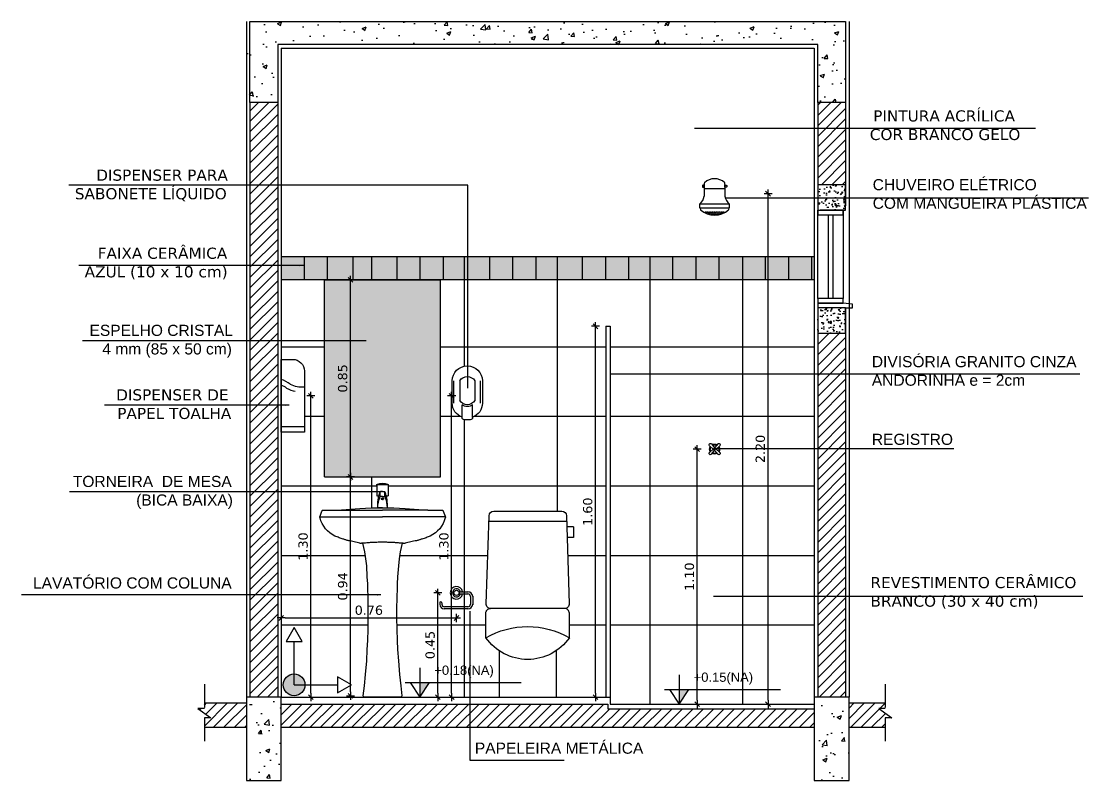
# Model space of a CAD drawing. Extents: x -36 to 357, y 137 to 237.
# Drawn here: x 47.63 to 52.235, y 200.4 to 203.675 of the extents above; entities that cross this region are included whole.
import ezdxf

# ---------------------------------------------------------------- set-up
doc = ezdxf.new("R2010")
doc.units = 0
doc.header["$LTSCALE"] = 0.01
doc.linetypes.add('CONTINU', pattern=[0])
doc.linetypes.add('TRACEJADO_P', pattern=[0.1875, 0.125, -0.0625])
doc.layers.get('0').update_dxf_attribs({"linetype": 'CONTINUOUS'})
doc.layers.get('DEFPOINTS').update_dxf_attribs({"linetype": 'CONTINUOUS'})
for name, color, linetype in [('01', 1, 'CONTINUOUS'), ('0_HATCH', 1, 'CONTINUOUS'), ('252', 252, 'CONTINUOUS'), ('A-SIMBO', 2, 'CONTINUOUS'), ('A-WC', 1, 'CONTINUOUS'), ('ALV-V', 2, 'CONTINUOUS'), ('AR-ESQ', 2, 'CONTINUOUS'), ('AR-ID-PIS', 1, 'CONTINUOUS'), ('ARQ-ALV-CORTE', 3, 'CONTINUOUS'), ('ARQ-CTA-1_025', 1, 'CONTINUOUS'), ('ARQ-EQP-VISTA', 1, 'CONTINUOUS'), ('ARQ-HTC', 9, 'CONTINUOUS'), ('ARQ-SMB-1_025', 1, 'CONTINUOUS'), ('ARQ-TXT-1_025', 2, 'CONTINUOUS'), ('ARQ-TXT-1_100', 2, 'CONTINUOUS'), ('ARQ_HAT', 8, 'CONTINUOUS'), ('ARQ_HIDRO', 1, 'CONTINUOUS'), ('BL-SAN-EQP', 1, 'CONTINUOUS'), ('ESQUADRIA', 2, 'CONTINUOUS'), ('L_DECA', 7, 'CONTINUOUS')]:
    doc.layers.add(name, color=color, linetype=linetype)
doc.styles.add('ESC-50-A20', font='arial.ttf', dxfattribs={"height": 0.1})
doc.styles.add('FNDE Texto Cota 0025', font='verdana.ttf', dxfattribs={"height": 0.04})
doc.dimstyles.new('FNDE 1-0025', dxfattribs={"dimscale": 5, "dimtxt": 0.04, "dimasz": 0.0035, "dimexe": 0.15, "dimexo": 0.15, "dimgap": 0.0025, "dimtad": 1, "dimzin": 1, "dimdsep": 46, "dimtxsty": 'FNDE Texto Cota 0025', "dimblk": 'tic', "dimcen": 0.015, "dimdle": 0.15, "dimse1": 1, "dimse2": 1, "dimclrd": 251, "dimclre": 251, "dimclrt": 256, "dimaunit": 1, "dimadec": 3, "dimazin": 0, "dimtfac": 1, "dimtix": 1, "dimtmove": 2, "dimatfit": 3, "dimfxl": 0.15, "dimtvp": 1, "dimtolj": 1, "dimtzin": 0, "dimarcsym": 0})
pattern_1 = [(45, (-90.40226, 199.422498), (-0.02245064, 0.02245064), [])]
pattern_2 = [(50, (-90.40226, 199.4225), (0.18218467, -0.01593909), [0.01905, -0.20955]), (355, (-90.40226, 199.4225), (-0.03524342, 0.19105685), [0.01524, -0.16764058]), (100.45144, (-90.38708, 199.42117), (0.14694125, 0.17511775), [0.01619, -0.17809024]), (46.1842, (-90.40226, 199.4733), (0.27107904, -0.04204233), [0.028575, -0.314325]), (96.63556, (-90.37967, 199.4698), (0.23740413, 0.2474261), [0.024285, -0.2671356]), (351.18415, (-90.40226, 199.4733), (0.23740413, 0.2474261), [0.02285997, -0.25145973]), (21, (-90.37686, 199.4606), (0.15161439, -0.1022652), [0.01905, -0.20955]), (326, (-90.37686, 199.4606), (0.06180203, 0.18418797), [0.01524, -0.16764]), (71.45144, (-90.36422, 199.45208), (0.21341642, 0.08192277), [0.01619, -0.17808994]), (37.5, (-90.40226, 199.4225), (0.003088603, 0.08455504), [0, -0.165608, 0, -0.17018, 0, -0.168275]), (7.5, (-90.40226, 199.4225), (0.06681966, 0.100180575), [0, -0.097028, 0, -0.161798, 0, -0.064135]), (327.5, (-90.4589, 199.4225), (0.135590595, -0.005728744), [0, -0.0635, 0, -0.19812, 0, -0.26289]), (317.5, (-90.4843, 199.4225), (0.14812918, 0.02542649), [0, -0.08255, 0, -0.131572, 0, -0.18669])]
pattern_3 = [(50, (-18.298333, 38.48322), (0.054655401, -0.004781726), [0.005715, -0.062865]), (355, (-18.298333, 38.48322), (-0.010573026, 0.057317054), [0.004572, -0.050292175]), (100.451445, (-18.29378, 38.48282), (0.044082374, 0.052535326), [0.004857003, -0.053427073]), (46.1842, (-18.29833, 38.49846), (0.081323712, -0.012612698), [0.0085725, -0.0942975]), (96.63556, (-18.291556, 38.49741), (0.07122124, 0.074227837), [0.007285507, -0.080140682]), (351.18415, (-18.29833, 38.49846), (0.07122124, 0.074227837), [0.00685799, -0.07543792]), (21, (-18.290713, 38.49465), (0.045484317, -0.03067956), [0.005715, -0.062865]), (326, (-18.290713, 38.49465), (0.018540609, 0.05525639), [0.004572, -0.050292]), (71.451445, (-18.28692, 38.492093), (0.064024926, 0.02457683), [0.004857003, -0.053426981]), (37.5, (-18.298333, 38.48322), (0.000926581, 0.0253665117), [0, -0.0496824, 0, -0.051054, 0, -0.0504825]), (7.5, (-18.298333, 38.48322), (0.0200458988, 0.0300541724), [0, -0.0291084, 0, -0.0485394, 0, -0.0192405]), (327.5, (-18.315326, 38.48322), (0.0406771786, -0.0017186232), [0, -0.01905, 0, -0.059436, 0, -0.078867]), (317.5, (-18.322946, 38.48322), (0.0444387544, 0.007627947), [0, -0.024765, 0, -0.0394716, 0, -0.056007])]

# ---------------------------------------------------------------- blocks, each defined once
blk = doc.blocks.new('ind-pis')
at = {"layer": 'AR-ID-PIS'}
h = blk.add_hatch(color=252, dxfattribs=at)
h.dxf.hatch_style = 1
edge = h.paths.add_edge_path()
edge.add_arc((0, 0), 0.05, 0, 360)
for q in [(-0.2, 0), (0, -0.1995)]:
    blk.add_line((0, 0), q, dxfattribs=at)
for points in [[(-0.2, 0.0371), (-0.2642, 0), (-0.2, -0.0371)], [(-0.0371, -0.1995), (0, -0.2638), (0.0371, -0.1995)]]:
    blk.add_lwpolyline(points, close=True, dxfattribs=at)
blk.add_circle((0, 0), 0.05, dxfattribs=at)
blk = doc.blocks.new('V-VAS3')
at = {"color": 1}
for p, q in [((-0.1238, -0.0001), (-0.1238, 0.2012)), ((0.1212, -0.0001), (0.1212, 0.1999))]:
    blk.add_line(p, q, dxfattribs=at)
for points in [[(0.1796, 0.4032), (0.1664, 0.7828, 0.404096), (0.1464, 0.8021), (-0.1471, 0.8021, 0.405022), (-0.1671, 0.7827), (-0.179, 0.4031)], [(-0.1797, 0.2564, 0.520622), (0.1803, 0.2565, 0.266933), (-0.1797, 0.2564), (-0.1797, 0.3625, -0.414214), (-0.1597, 0.3825)], [(-0.179, 0.4031, 0.423466), (-0.1591, 0.3825), (0.1596, 0.3825)], [(0.1803, 0.2565), (0.1803, 0.3625, 0.414214), (0.1603, 0.3825)]]:
    blk.add_lwpolyline(points, format="xyb", dxfattribs=at)
for points in [[(-0.1679, 0.7584), (0.1673, 0.7584)], [(-0.1977, 0.7344), (-0.1977, 0.6893), (-0.17, 0.6893)], [(-0.1977, 0.7344), (-0.1688, 0.7344)], [(-0.1597, 0.3825), (0.1603, 0.3825)]]:
    blk.add_lwpolyline(points, dxfattribs=at)
blk.add_arc((0.1596, 0.4025), 0.02, 270, 1.9863, dxfattribs=at)
blk = doc.blocks.new('RAV02')
at = {"layer": 'L_DECA', "color": 1}
blk.add_line((7.8, 0), (-7.8, 0), dxfattribs=at)
for points in [[(-8.71, 66.38), (-8.71, 66.38), (-8.85, 66.38), (-8.99, 66.38), (-9.14, 66.31), (-9.28, 66.31), (-9.28, 66.31), (-9.35, 66.31), (-9.49, 66.31), (-9.56, 66.31), (-9.7, 66.38), (-9.7, 66.38), (-10.34, 66.53), (-10.97, 66.67), (-11.6, 66.81), (-12.17, 66.95), (-12.8, 67.09), (-13.37, 67.23), (-14, 67.37), (-14.57, 67.51), (-14.57, 67.51), (-14.85, 67.58), (-15.2, 67.65), (-15.49, 67.72), (-15.77, 67.87), (-16.12, 67.94), (-16.4, 68.01), (-16.68, 68.15), (-16.97, 68.22), (-16.97, 68.22), (-17.39, 68.36), (-17.88, 68.5), (-18.31, 68.64), (-18.73, 68.78), (-19.15, 68.99), (-19.58, 69.14), (-20.07, 69.28), (-20.49, 69.49), (-20.49, 69.49), (-21.69, 70.12), (-22.75, 70.83), (-23.74, 71.75), (-24.59, 72.66), (-25.36, 73.72), (-26, 74.85), (-26.56, 76.05), (-26.91, 77.32), (-26.91, 77.32), (-26.98, 77.53), (-26.98, 77.74), (-26.98, 77.95), (-26.91, 78.1), (-26.14, 80.28), (-26.14, 80.28), (-26.07, 80.42), (-26, 80.56), (-25.86, 80.63), (-25.71, 80.63), (-19.51, 80.63), (-13.72, 81.13), (-9.77, 81.34), (-4.9, 81.62), (0.04, 81.62), (4.9, 81.62), (9.77, 81.34), (13.72, 81.13), (19.58, 80.63), (25.78, 80.63), (25.78, 80.63), (25.93, 80.63), (26.07, 80.56), (26.14, 80.42), (26.21, 80.28), (26.98, 78.1), (26.98, 78.1), (27.05, 77.95), (27.13, 77.74), (27.13, 77.53), (27.05, 77.32), (27.05, 77.32), (26.63, 76.05), (26.14, 74.85), (25.5, 73.72), (24.73, 72.66), (23.81, 71.75), (22.82, 70.83), (21.76, 70.12), (20.56, 69.49), (20.56, 69.49), (20.14, 69.28), (19.65, 69.14), (19.22, 68.99), (18.8, 68.78), (18.38, 68.64), (17.95, 68.5), (17.46, 68.36), (17.04, 68.22), (17.04, 68.22), (16.75, 68.15), (16.47, 68.01), (16.19, 67.94), (15.91, 67.87), (15.56, 67.72), (15.27, 67.65), (14.99, 67.58), (14.71, 67.51), (14.71, 67.51), (14.07, 67.37), (13.44, 67.23), (12.8, 67.09), (12.24, 66.95), (11.6, 66.81), (10.97, 66.67), (10.41, 66.53), (9.77, 66.38), (9.77, 66.38), (9.63, 66.31), (9.49, 66.31), (9.42, 66.31), (9.28, 66.31), (9.28, 66.31), (9.14, 66.31), (8.99, 66.38), (8.85, 66.38), (8.71, 66.38)], [(-19.51, 80.63), (0.04, 80.63)], [(19.58, 80.63), (0.04, 80.63)], [(-26.98, 77.74), (0.04, 77.74)], [(27.05, 77.74), (0.04, 77.74)], [(8.71, 66.38), (8.71, 66.38), (8.22, 66.45), (7.8, 66.45), (7.37, 66.45), (6.88, 66.53), (6.88, 66.53), (6.46, 66.53), (6.1, 66.6), (5.68, 66.6), (5.33, 66.67), (4.97, 66.67), (4.55, 66.67), (4.2, 66.74), (3.77, 66.74), (3.77, 66.74), (3.28, 66.74), (2.86, 66.74), (2.36, 66.74), (1.87, 66.81), (1.38, 66.81), (0.95, 66.81), (0.46, 66.81), (0.04, 66.81), (0.04, 66.81), (-0.46, 66.81), (-0.88, 66.81), (-1.38, 66.81), (-1.87, 66.81), (-2.36, 66.74), (-2.79, 66.74), (-3.28, 66.74), (-3.77, 66.74), (-3.77, 66.74), (-4.13, 66.74), (-4.55, 66.67), (-4.9, 66.67), (-5.26, 66.67), (-5.68, 66.6), (-6.03, 66.6), (-6.46, 66.53), (-6.81, 66.53), (-6.81, 66.53), (-7.3, 66.45), (-7.72, 66.45), (-8.22, 66.45), (-8.71, 66.38)], [(-7.8, 0), (-7.8, 0), (-8.01, 0.07), (-8.15, 0.21), (-8.22, 0.35), (-8.29, 0.56), (-7.8, 4.87), (-7.3, 9.81), (-6.81, 15.66), (-6.53, 20.53), (-6.38, 24.48), (-6.17, 29.35), (-6.1, 34.22), (-6.1, 39.15), (-6.17, 42.05), (-6.38, 47.97), (-6.38, 48.89), (-6.53, 51.85), (-6.81, 56.72), (-7.16, 59.68), (-7.65, 62.65), (-8.5, 66.38)], [(8.5, 66.38), (7.65, 62.65), (7.16, 59.68), (6.88, 56.72), (6.53, 51.85), (6.38, 48.89), (6.38, 47.97), (6.17, 42.05), (6.1, 39.15), (6.1, 34.22), (6.17, 29.35), (6.38, 24.48), (6.53, 20.53), (6.88, 15.66), (7.37, 9.81), (7.87, 4.87), (8.29, 0.56), (8.29, 0.56), (8.22, 0.35), (8.15, 0.21), (8.01, 0.07), (7.8, 0)]]:
    blk.add_lwpolyline(points, dxfattribs=at)
blk = doc.blocks.new('tic')
at = {"color": 251}
for p, q in [((-1, 0), (1, 0)), ((0, -1), (0, 1))]:
    blk.add_line(p, q, dxfattribs=at)
blk.add_line((-0.6, -0.6), (0.6, 0.6))
blk = doc.blocks.new('*D185')
at = {"layer": 'ARQ-CTA-1_025', "color": 251, "lineweight": -2}
blk.add_line((50.1068, 200.777), (50.1068, 202.342), dxfattribs=at)
at = {"layer": 'DEFPOINTS', "color": 0}
for p in [(49.8593, 202.3595), (50.1068, 202.3595), (49.8593, 200.7595)]:
    blk.add_point(p, dxfattribs=at)
at = {"layer": 'ARQ-CTA-1_025', "color": 251, "lineweight": -2, "xscale": 0.0175, "yscale": 0.0175, "zscale": 0.0175}
for p, rotation in [((50.1068, 202.3595), 90), ((50.1068, 200.7595), 270)]:
    blk.add_blockref('tic', p, dxfattribs=dict(at, rotation=rotation))
at = {"layer": 'ARQ-CTA-1_025', "insert": (50.0735, 201.5595), "char_height": 0.04, "attachment_point": 5, "rotation": 90, "style": 'FNDE Texto Cota 0025'}
blk.add_mtext('\\A1;1.60', dxfattribs=at)
blk = doc.blocks.new('*D186')
at = {"layer": 'ARQ-CTA-1_025', "color": 251, "lineweight": -2}
blk.add_line((49.0497, 200.7827), (49.0497, 201.692), dxfattribs=at)
at = {"layer": 'DEFPOINTS', "color": 0}
for p in [(48.9467, 201.7095), (49.0497, 201.7095), (48.7795, 200.7652)]:
    blk.add_point(p, dxfattribs=at)
at = {"layer": 'ARQ-CTA-1_025', "color": 251, "lineweight": -2, "xscale": 0.0175, "yscale": 0.0175, "zscale": 0.0175}
for p, rotation in [((49.0497, 201.7095), 90), ((49.0497, 200.7652), 270)]:
    blk.add_blockref('tic', p, dxfattribs=dict(at, rotation=rotation))
at = {"layer": 'ARQ-CTA-1_025', "insert": (49.0163, 201.2374), "char_height": 0.04, "attachment_point": 5, "rotation": 90, "style": 'FNDE Texto Cota 0025'}
blk.add_mtext('\\A1;0.94', dxfattribs=at)
blk = doc.blocks.new('*D187')
at = {"layer": 'ARQ-CTA-1_025', "color": 251, "lineweight": -2}
blk.add_line((50.8515, 200.747), (50.8515, 202.9138), dxfattribs=at)
at = {"layer": 'DEFPOINTS', "color": 0}
for p in [(50.6208, 202.9313), (50.8515, 202.9313), (51.0509, 200.7295)]:
    blk.add_point(p, dxfattribs=at)
at = {"layer": 'ARQ-CTA-1_025', "color": 251, "lineweight": -2, "xscale": 0.0175, "yscale": 0.0175, "zscale": 0.0175}
for p, rotation in [((50.8515, 202.9313), 90), ((50.8515, 200.7295), 270)]:
    blk.add_blockref('tic', p, dxfattribs=dict(at, rotation=rotation))
at = {"layer": 'ARQ-CTA-1_025', "insert": (50.8181, 201.8304), "char_height": 0.04, "attachment_point": 5, "rotation": 90, "style": 'FNDE Texto Cota 0025'}
blk.add_mtext('\\A1;2.20', dxfattribs=at)
blk = doc.blocks.new('A$C5EB217D8')
at = {"color": 1, "linetype": 'CONTINU'}
blk.add_lwpolyline([(0, 0.314), (0.05, 0.314, -0.414214), (0.1, 0.264), (0.1, 0), (0, 0)], format="xyb", close=True, dxfattribs=at)
at = {"layer": 'ARQ_HAT'}
blk.add_line((0.1, 0.0235), (0, 0.0235), dxfattribs=at)
for centre, radius, start, end in [((-0.03, 0.1252), 0.1065, 49.8808, 73.6364), ((-0.03, 0.1252), 0.0836, 50.2678, 68.9767), ((0.0923, 0.3286), 0.1552, 243.6828, 258.2126), ((0.0923, 0.3286), 0.1333, 246.264, 273.3268)]:
    blk.add_arc(centre, radius, start, end, dxfattribs=at)
blk = doc.blocks.new('A$C19481829')
at = {"layer": 'ARQ_HIDRO', "color": 1}
for p, q in [((0, 0.2269), (0, 0.1312)), ((0.13, 0.1312), (0.13, 0.2269)), ((0.0422, 0.0693), (0.0422, 0.1241)), ((0.0878, 0.0693), (0.0878, 0.1241)), ((0.0522, 0.0593), (0.0778, 0.0593))]:
    blk.add_line(p, q, dxfattribs=at)
at = {"layer": 'ARQ_HIDRO', "color": 8}
for p, q in [((0.0076, 0.1312), (0.0076, 0.2269)), ((0.0325, 0.2278), (0.0325, 0.1423)), ((0.0975, 0.2278), (0.0975, 0.1423)), ((0.1224, 0.1312), (0.1224, 0.2269))]:
    blk.add_line(p, q, dxfattribs=at)
at = {"layer": 'ARQ_HIDRO', "color": 1}
for centre, radius, start, end in [((0.065, 0.2269), 0.065, 360, 180), ((0.065, 0.1312), 0.065, 180, 249.5013), ((0.065, 0.1552), 0.0385, 233.7481, 306.2519), ((0.065, 0.1312), 0.065, 290.4987, 0), ((0.0522, 0.0693), 0.01, 180, 270), ((0.0778, 0.0693), 0.01, 270, 360)]:
    blk.add_arc(centre, radius, start, end, dxfattribs=at)
at = {"layer": 'ARQ_HIDRO', "color": 8}
for centre, start, end in [((0.065, 0.2072), 32.3388, 147.6612), ((0.065, 0.1629), 212.3388, 327.6612)]:
    blk.add_arc(centre, 0.0385, start, end, dxfattribs=at)
blk = doc.blocks.new('*D246')
at = {"layer": 'ARQ-CTA-1_025', "color": 251, "lineweight": -2}
blk.add_line((48.8791, 200.777), (48.8791, 202.042), dxfattribs=at)
at = {"layer": 'DEFPOINTS', "color": 0}
for p in [(48.7697, 202.0595), (48.8791, 202.0595), (48.7697, 200.7595)]:
    blk.add_point(p, dxfattribs=at)
at = {"layer": 'ARQ-CTA-1_025', "color": 251, "lineweight": -2, "xscale": 0.0175, "yscale": 0.0175, "zscale": 0.0175}
for p, rotation in [((48.8791, 202.0595), 90), ((48.8791, 200.7595), 270)]:
    blk.add_blockref('tic', p, dxfattribs=dict(at, rotation=rotation))
at = {"layer": 'ARQ-CTA-1_025', "insert": (48.8458, 201.4095), "char_height": 0.04, "attachment_point": 5, "rotation": 90, "style": 'FNDE Texto Cota 0025'}
blk.add_mtext('\\A1;1.30', dxfattribs=at)
blk = doc.blocks.new('*D247')
at = {"layer": 'ARQ-CTA-1_025', "color": 251, "lineweight": -2}
blk.add_line((49.4864, 200.7769), (49.4864, 202.042), dxfattribs=at)
at = {"layer": 'DEFPOINTS', "color": 0}
for p in [(49.4864, 202.0595), (49.5539, 202.0595), (49.5409, 200.7594, 0.0281)]:
    blk.add_point(p, dxfattribs=at)
at = {"layer": 'ARQ-CTA-1_025', "color": 251, "lineweight": -2, "xscale": 0.0175, "yscale": 0.0175, "zscale": 0.0175}
for p, rotation in [((49.4864, 202.0595), 90), ((49.4864, 200.7594), 270)]:
    blk.add_blockref('tic', p, dxfattribs=dict(at, rotation=rotation))
at = {"layer": 'ARQ-CTA-1_025', "insert": (49.4531, 201.4095), "char_height": 0.04, "attachment_point": 5, "rotation": 90, "style": 'FNDE Texto Cota 0025'}
blk.add_mtext('\\A1;1.30', dxfattribs=at)
blk = doc.blocks.new('CHUVEIRO')
at = {"layer": '01', "ltscale": 10}
for p, q in [((0.0448, 0.114), (-0.0451, 0.114)), ((-0.0451, 0.114), (-0.0451, 0.0822)), ((-0.0448, 0.1321), (-0.0448, 0.114)), ((0.0448, 0.1321), (0.0448, 0.0822)), ((-0.0617, 0.0308), (-0.0606, 0.0226)), ((0.0617, 0.0308), (0.0606, 0.0226))]:
    blk.add_line(p, q, dxfattribs=at)
for points in [[(-0.0448, 0.1288), (-0.05, 0.1288, 0.414214), (-0.0525, 0.1263), (-0.0525, 0.1225, 0.414214), (-0.05, 0.12), (-0.0448, 0.12)], [(0.0448, 0.1288), (0.05, 0.1288, -0.414214), (0.0525, 0.1263), (0.0525, 0.1225, -0.414214), (0.05, 0.12), (0.0448, 0.12)]]:
    blk.add_lwpolyline(points, format="xyb", close=True, dxfattribs=at)
blk.add_lwpolyline([(0.0648, 0.0479), (-0.0648, 0.0479), (-0.0648, 0.0308), (0.0648, 0.0308)], close=True, dxfattribs=at)
at = {"layer": '01', "color": 251, "ltscale": 10}
for centre in [(-0.038, 0.0121), (-0.0301, 0.0121), (-0.0198, 0.0121), (-0.0143, 0.0042), (-0.0099, 0.0121), (-0.0045, 0.0042), (0, 0.0121), (0.0045, 0.0042), (0.0099, 0.0121), (0.0143, 0.0042), (0.0198, 0.0121), (0.0301, 0.0121), (0.038, 0.0121)]:
    blk.add_circle(centre, 0.00266, dxfattribs=at)
at = {"layer": '01', "ltscale": 10}
for centre, radius, start, end in [((-0.0326, 0.1338), 0.0123, 152.3527, 188.0587), ((0, 0.0941), 0.0629, 46.2775, 133.7225), ((0.0326, 0.1338), 0.0123, 351.9413, 27.6473), ((-0.0913, 0.0861), 0.0463, 304.4187, 355.1532), ((0.091, 0.0861), 0.0463, 184.8468, 235.5813), ((0, 0.0925), 0.0925, 229.0726, 310.9274)]:
    blk.add_arc(centre, radius, start, end, dxfattribs=at)
at = {"layer": '01', "color": 251, "ltscale": 10}
for centre, start, end in [((-0.0241, 0.0042), 324.7427, 184.7751), ((0.0241, 0.0042), 355.2249, 215.2573)]:
    blk.add_arc(centre, 0.00266, start, end, dxfattribs=at)
blk = doc.blocks.new('A$C10CE5047')
at = {"layer": '01', "ltscale": 10}
for p, q in [((0.0828, 0.0742), (0.123, 0.0742)), ((0.0828, 0.0649), (0.1221, 0.0649)), ((0.1331, 0.0539), (0.1331, 0.0203)), ((0.1424, 0.055), (0.1424, 0.0184)), ((0, 0.0265), (0, 0.0203)), ((0.0093, 0.0265), (0.0093, 0.0203)), ((0.1221, 0.0093), (0.0203, 0.0093)), ((0.1235, 0), (0.0193, 0))]:
    blk.add_line(p, q, dxfattribs=at)
blk.add_circle((0.0726, 0.0695), 0.0112, dxfattribs=at)
for centre, radius, start, end in [((0.0726, 0.0695), 0.027, 9.9166, 350.0834), ((0.0726, 0.0695), 0.0175, 15.3895, 344.6105), ((0.1221, 0.0539), 0.0203, 0, 90), ((0.1221, 0.0539), 0.011, 0, 90), ((0.0047, 0.0265), 0.00466, 0, 180), ((0.0203, 0.0203), 0.0203, 180, 270), ((0.0203, 0.0203), 0.011, 180, 270), ((0.1221, 0.0203), 0.011, 270, 0), ((0.1221, 0.0203), 0.0203, 270, 0)]:
    blk.add_arc(centre, radius, start, end, dxfattribs=at)
blk = doc.blocks.new('A$C25FE2BD7')
at = {"color": 1}
for p, q in [((0, 0.0984), (0, 0.0518)), ((0.0473, 0.1018), (0.0037, 0.1018)), ((0.05, 0.0984), (0.05, 0.0518)), ((0.0101, 0.0518), (0, 0.0518)), ((0.0152, 0.0509), (0.0152, 0.0684)), ((0.0252, 0.0704), (0.0167, 0.0704)), ((0.0252, 0.0489), (0.0172, 0.0489)), ((0.0252, 0.0704), (0.0338, 0.0704)), ((0.0252, 0.0489), (0.0332, 0.0489)), ((0.0352, 0.0509), (0.0352, 0.0684)), ((0.05, 0.0518), (0.0403, 0.0518)), ((0.0249, 0), (0.0052, 0)), ((0.0204, 0.0419), (0.0202, 0.0378)), ((0.0255, 0), (0.0452, 0)), ((0.0301, 0.0419), (0.0302, 0.0378))]:
    blk.add_line(p, q, dxfattribs=at)
for points in [[(0.0202, 0.0417, -0.302182), (0.0204, 0.0419, -0.056318), (0.0217, 0.0423, -0.025038), (0.0231, 0.0425, -0.017953), (0.0252, 0.0426, -0.017953)], [(0.0252, 0.0369, -0.017953), (0.0231, 0.037, -0.025038), (0.0217, 0.0372, -0.056318), (0.0204, 0.0376, -0.302182), (0.0202, 0.0378, -0.302182), (0.0204, 0.038, -0.056318), (0.0217, 0.0384, -0.025038), (0.0231, 0.0386, -0.017953), (0.0252, 0.0387, -0.017953)], [(0.0302, 0.0417, 0.302182), (0.0301, 0.0419, 0.056318), (0.0287, 0.0423, 0.025038), (0.0273, 0.0425, 0.017953), (0.0252, 0.0426, 0.017953)], [(0.0252, 0.0369, 0.017953), (0.0273, 0.037, 0.025038), (0.0287, 0.0372, 0.056318), (0.0301, 0.0376, 0.302182), (0.0302, 0.0378, 0.302182), (0.0301, 0.038, 0.056318), (0.0287, 0.0384, 0.025038), (0.0273, 0.0386, 0.017953), (0.0252, 0.0387, 0.017953)]]:
    blk.add_lwpolyline(points, format="xyb", dxfattribs=at)
for centre, radius, start, end in [((0.005, 0.0984), 0.005, 110.2457, 180), ((0.025, 0.0442), 0.0628, 69.7543, 110.2457), ((0.045, 0.0984), 0.005, 0, 69.7543), ((0.2088, 0.007), 0.2037, 162.2745, 181.9578), ((0.1315, -0.0004), 0.1263, 157.0421, 179.8201), ((0.0167, 0.0684), 0.002, 90, 162.2745), ((0.0172, 0.0684), 0.002, 90, 180), ((0.0172, 0.0509), 0.002, 180, 270), ((0.0332, 0.0684), 0.002, 360, 90), ((0.0332, 0.0509), 0.002, 270, 360), ((0.0338, 0.0684), 0.002, 17.7255, 90), ((-0.0811, -0.0004), 0.1263, 0.1799, 22.9579), ((-0.1583, 0.007), 0.2037, 358.0422, 17.7255)]:
    blk.add_arc(centre, radius, start, end, dxfattribs=at)
blk = doc.blocks.new('*D251')
at = {"layer": 'ARQ-CTA-1_025', "color": 251, "lineweight": -2}
blk.add_line((49.427, 200.7769), (49.427, 201.192), dxfattribs=at)
at = {"layer": 'DEFPOINTS', "color": 0}
for p in [(49.427, 201.2095), (49.5073, 201.2095), (49.5409, 200.7594, 0.0281)]:
    blk.add_point(p, dxfattribs=at)
at = {"layer": 'ARQ-CTA-1_025', "color": 251, "lineweight": -2, "xscale": 0.0175, "yscale": 0.0175, "zscale": 0.0175}
for p, rotation in [((49.427, 201.2095), 90), ((49.427, 200.7594), 270)]:
    blk.add_blockref('tic', p, dxfattribs=dict(at, rotation=rotation))
at = {"layer": 'ARQ-CTA-1_025', "insert": (49.3937, 200.9845), "char_height": 0.04, "attachment_point": 5, "rotation": 90, "style": 'FNDE Texto Cota 0025'}
blk.add_mtext('\\A1;0.45', dxfattribs=at)
blk = doc.blocks.new('*D253')
at = {"layer": 'ARQ-CTA-1_025', "color": 251, "lineweight": -2}
blk.add_line((49.0497, 201.727), (49.0497, 202.542), dxfattribs=at)
at = {"layer": 'DEFPOINTS', "color": 0}
for p in [(49.0497, 202.5595), (49.1409, 202.5595), (49.1409, 201.7095, 0.0423)]:
    blk.add_point(p, dxfattribs=at)
at = {"layer": 'ARQ-CTA-1_025', "color": 251, "lineweight": -2, "xscale": 0.0175, "yscale": 0.0175, "zscale": 0.0175}
for p, rotation in [((49.0497, 202.5595), 90), ((49.0497, 201.7095), 270)]:
    blk.add_blockref('tic', p, dxfattribs=dict(at, rotation=rotation))
at = {"layer": 'ARQ-CTA-1_025', "insert": (49.0162, 202.1345), "char_height": 0.04, "attachment_point": 5, "rotation": 90, "style": 'FNDE Texto Cota 0025'}
blk.add_mtext('\\A1;0.85', dxfattribs=at)
blk = doc.blocks.new('*D257')
at = {"layer": 'ARQ-CTA-1_025', "color": 251, "lineweight": -2}
blk.add_line((48.7684, 201.1011), (49.4898, 201.1011), dxfattribs=at)
at = {"layer": 'DEFPOINTS', "color": 0}
for p in [(49.5073, 201.2095), (49.5073, 201.1011), (48.7509, 200.7595)]:
    blk.add_point(p, dxfattribs=at)
at = {"layer": 'ARQ-CTA-1_025', "color": 251, "lineweight": -2, "xscale": 0.0175, "yscale": 0.0175, "zscale": 0.0175, "rotation": 180}
blk.add_blockref('tic', (48.7509, 201.1011), dxfattribs=at)
at = {"layer": 'ARQ-CTA-1_025', "color": 251, "lineweight": -2, "xscale": 0.0175, "yscale": 0.0175, "zscale": 0.0175}
blk.add_blockref('tic', (49.5073, 201.1011), dxfattribs=at)
at = {"layer": 'ARQ-CTA-1_025', "insert": (49.1291, 201.1344), "char_height": 0.04, "attachment_point": 5, "style": 'FNDE Texto Cota 0025'}
blk.add_mtext('\\A1;0.76', dxfattribs=at)
blk = doc.blocks.new('TORNEIRASERV03')
at = {"layer": '01'}
for p, q in [((-0.0171, -0.0146), (-0.0048, -0.0253)), ((-0.0171, -0.0361), (-0.0048, -0.0253)), ((-0.0108, -0.0082), (-0.0069, -0.0126)), ((-0.0069, -0.0126), (0, -0.0206)), ((-0.0069, -0.0379), (0, -0.0301)), ((0.0069, -0.0126), (0, -0.0206)), ((0.0069, -0.0379), (0, -0.0301)), ((0.0171, -0.0146), (0.0048, -0.0253)), ((0.0171, -0.0361), (0.0048, -0.0253)), ((0.0108, -0.0082), (0.0069, -0.0126)), ((-0.0108, -0.0424), (-0.0069, -0.0379)), ((0.0108, -0.0424), (0.0069, -0.0379))]:
    blk.add_line(p, q, dxfattribs=at)
for radius in [0.00337, 0.00237]:
    blk.add_circle((0, -0.0253), radius, dxfattribs=at)
for centre, radius, start, end in [((-0.0141, -0.0112), 0.00449, 41.1156, 228.8844), ((0, -0.0253), 0.0165, 149.8529, 210.1471), ((0, -0.0253), 0.0142, 151.6365, 208.3635), ((0, -0.0253), 0.0165, 59.8529, 120.1471), ((0, -0.0253), 0.0142, 61.6365, 118.3635), ((0.0141, -0.0112), 0.00449, 311.1156, 138.8844), ((0, -0.0253), 0.0142, 331.6365, 28.3635), ((0, -0.0253), 0.0165, 329.8529, 30.1471), ((-0.0141, -0.0395), 0.00449, 131.1156, 318.8844), ((0, -0.0253), 0.0165, 239.8529, 300.1471), ((0, -0.0253), 0.0142, 241.6365, 298.3635), ((0.0141, -0.0395), 0.00449, 221.1156, 48.8844)]:
    blk.add_arc(centre, radius, start, end, dxfattribs=at)
blk = doc.blocks.new('*D259')
at = {"layer": 'ARQ-CTA-1_025', "color": 251, "lineweight": -2}
blk.add_line((50.5456, 200.747), (50.5456, 201.812), dxfattribs=at)
at = {"layer": 'DEFPOINTS', "color": 0}
for p in [(50.5456, 201.8295), (50.6208, 201.8295), (50.7409, 200.7295, 0.0338)]:
    blk.add_point(p, dxfattribs=at)
at = {"layer": 'ARQ-CTA-1_025', "color": 251, "lineweight": -2, "xscale": 0.0175, "yscale": 0.0175, "zscale": 0.0175}
for p, rotation in [((50.5456, 201.8295), 90), ((50.5456, 200.7295), 270)]:
    blk.add_blockref('tic', p, dxfattribs=dict(at, rotation=rotation))
at = {"layer": 'ARQ-CTA-1_025', "insert": (50.5123, 201.2795), "char_height": 0.04, "attachment_point": 5, "rotation": 90, "style": 'FNDE Texto Cota 0025'}
blk.add_mtext('\\A1;1.10', dxfattribs=at)
blk = doc.blocks.new('FNDE-Nível Corte-1_025')
blk.add_hatch(color=251).paths.add_polyline_path([(140.6568, -2.4792), (140.6988, -2.4792), (140.6568, -2.5422)])
at = {"color": 251}
for p, q in [((140.6568, -2.4162), (140.6568, -2.5422)), ((140.5938, -2.4792), (141.0938, -2.4792))]:
    blk.add_line(p, q, dxfattribs=at)
blk.add_lwpolyline([(140.6148, -2.4792), (140.6568, -2.5422), (140.6988, -2.4792)], dxfattribs=at)

msp = doc.modelspace()

# ---------------------------------------------------------------- hatches: boundary and pattern name
at = {"layer": '01'}
h = msp.add_hatch(dxfattribs=at)
h.set_pattern_fill('ANSI31', color=251, scale=0.01)
h.set_pattern_definition(pattern_1)
h.paths.add_polyline_path([(48.7359, 203.3245), (48.6159, 203.3245), (48.6159, 200.7595), (48.7359, 200.7595)])
h.paths.add_polyline_path([(51.1859, 203.3245), (51.0659, 203.3245), (51.0659, 202.9695), (51.1859, 202.9695)])
h.paths.add_polyline_path([(51.1859, 202.3295), (51.0659, 202.3295), (51.0659, 200.7595), (51.1859, 200.7595)])
h = msp.add_hatch(dxfattribs=at)
h.set_pattern_fill('ANSI31', color=251, scale=0.01)
h.set_pattern_definition([(45, (-41.008305, 212.459498), (-0.02245064, 0.02245064), [])])
h.paths.add_polyline_path([(48.6009, 200.7345), (48.4194, 200.7345), (48.4194, 200.7108), (48.3918, 200.7108), (48.447, 200.6698), (48.4194, 200.6698), (48.4194, 200.6296), (48.6009, 200.6296)])
h = msp.add_hatch(dxfattribs=at)
h.set_pattern_fill('ANSI31', color=251, scale=0.01)
h.set_pattern_definition(pattern_1)
h.paths.add_polyline_path([(51.0509, 200.7095), (50.1609, 200.7095), (50.1609, 200.7295), (48.7509, 200.7295), (48.7509, 200.6296), (51.0509, 200.6296)])
h = msp.add_hatch(dxfattribs=at)
h.set_pattern_fill('ANSI31', color=251, scale=0.01)
h.set_pattern_definition([(45, (-43.288292, 212.459497), (-0.02245064, 0.02245064), [])])
h.paths.add_polyline_path([(51.3297, 200.7108), (51.3573, 200.7108), (51.3573, 200.7345), (51.2009, 200.7345), (51.2009, 200.6296), (51.3573, 200.6296), (51.3573, 200.6698), (51.3849, 200.6698)])
at = {"layer": '0_HATCH'}
msp.add_hatch(color=160, dxfattribs=at).paths.add_polyline_path([(51.0509, 202.6595), (48.7509, 202.6595), (48.7509, 202.5595), (51.0509, 202.5595)])
at = {"layer": 'ARQ-HTC'}
h = msp.add_hatch(dxfattribs=at)
h.set_pattern_fill('AR-CONC', color=251, scale=0.001, style=0)
h.set_pattern_definition([(50, (-1.57757, -1.65533), (0.18218467, -0.01593909), [0.01905, -0.20955]), (355, (-1.57757, -1.65533), (-0.03524342, 0.19105685), [0.01524, -0.16764058]), (100.45144, (-1.56239, -1.65666), (0.14694125, 0.17511775), [0.01619001, -0.17809024]), (46.1842, (-1.57757, -1.60453), (0.27107904, -0.04204233), [0.028575, -0.314325]), (96.63556, (-1.55498, -1.60804), (0.23740413, 0.24742612), [0.02428502, -0.2671356]), (351.18415, (-1.57757, -1.60453), (0.23740413, 0.24742612), [0.02285997, -0.25145973]), (21, (-1.55217, -1.61723), (0.15161439, -0.1022652), [0.01905, -0.20955]), (326, (-1.55217, -1.61723), (0.06180203, 0.18418797), [0.01524, -0.16764]), (71.451445, (-1.53954, -1.62576), (0.21341642, 0.08192277), [0.01619001, -0.17808994]), (37.5, (-1.57757, -1.655335), (0.003088603, 0.084555039), [0, -0.165608, 0, -0.17018, 0, -0.168275]), (7.5, (-1.57757, -1.655335), (0.066819663, 0.100180575), [0, -0.097028, 0, -0.161798, 0, -0.064135]), (327.5, (-1.63421, -1.655335), (0.135590595, -0.005728744), [0, -0.0635, 0, -0.19812, 0, -0.26289]), (317.5, (-1.65961, -1.65533), (0.14812918, 0.02542649), [0, -0.08255, 0, -0.131572, 0, -0.18669])])
h.paths.add_polyline_path([(51.2009, 203.6745), (48.6009, 203.6745), (48.6009, 203.3245), (48.7359, 203.3245), (48.7359, 203.5745), (51.0659, 203.5745), (51.0659, 203.3245), (51.2009, 203.3245)])
h = msp.add_hatch(dxfattribs=at)
h.set_pattern_fill('AR-CONC', color=256, scale=0.0003, style=0)
h.set_pattern_definition(pattern_3)
h.paths.add_polyline_path([(51.0659, 202.8595), (51.1859, 202.8595), (51.1859, 202.9695), (51.0659, 202.9695)])
h = msp.add_hatch(color=256, dxfattribs=at)
h.dxf.hatch_style = 1
h.set_gradient(color1=(173, 173, 173), color2=(214, 214, 214), name='CURVED')
h.paths.add_polyline_path([(49.4379, 202.5595), (48.9379, 202.5595), (48.9379, 201.7095), (49.4379, 201.7095)])
h = msp.add_hatch(dxfattribs=at)
h.set_pattern_fill('AR-CONC', color=256, scale=0.0003, style=0)
h.set_pattern_definition(pattern_3)
h.paths.add_polyline_path([(51.0659, 202.4395), (51.0659, 202.3295), (51.1859, 202.3295), (51.1859, 202.4395)])
h = msp.add_hatch(dxfattribs=at)
h.set_pattern_fill('AR-CONC', color=251, scale=0.001, style=0)
h.set_pattern_definition(pattern_2)
h.paths.add_polyline_path([(48.7509, 200.7595), (48.6009, 200.7595), (48.6009, 200.3995), (48.7509, 200.3995)])
h = msp.add_hatch(dxfattribs=at)
h.set_pattern_fill('AR-CONC', color=251, scale=0.001, style=0)
h.set_pattern_definition(pattern_2)
h.paths.add_polyline_path([(51.2009, 200.7595), (51.0509, 200.7595), (51.0509, 200.3995), (51.2009, 200.3995)])

# ---------------------------------------------------------------- linework, layer by layer
at = {"layer": '01'}
for p, q in [((48.6009, 203.6745), (48.6009, 200.7595)), ((51.2009, 203.6745), (51.2009, 200.7595)), ((48.7509, 203.5595), (48.7509, 200.7595)), ((48.7509, 203.5595), (51.0509, 203.5595)), ((51.0509, 203.5595), (51.0509, 200.7595))]:
    msp.add_line(p, q, dxfattribs=at)
at = {"layer": '01', "color": 252}
msp.add_line((49.1409, 201.7095, 0.0423), (49.1409, 201.5758, 0.0385), dxfattribs=at)
at = {"layer": '252', "color": 251}
for p, q in [((51.0509, 202.6595), (48.7509, 202.6595)), ((48.8509, 202.5595), (48.8509, 202.6595)), ((48.9509, 202.5595), (48.9509, 202.6595)), ((49.0609, 202.5589, -0.0735), (49.0609, 202.6589, -0.0735)), ((49.2509, 202.5589, -0.0127), (49.2509, 202.6589, -0.0127)), ((49.3509, 202.5592, -0.0127), (49.3509, 202.6592, -0.0127)), ((49.4509, 202.5592, -0.0127), (49.4509, 202.6592, -0.0127)), ((49.6509, 202.5591, -0.0064), (49.6509, 202.6591, -0.0064)), ((49.7509, 202.5594, -0.0064), (49.7509, 202.6594, -0.0064)), ((49.8509, 202.5594, -0.0064), (49.8509, 202.6594, -0.0064)), ((50.0509, 202.5589), (50.0509, 202.6589)), ((50.1509, 202.5592), (50.1509, 202.6592)), ((50.2509, 202.5592), (50.2509, 202.6592)), ((50.4409, 202.5581, 0.0714), (50.4409, 202.6581, 0.0714)), ((50.5409, 202.5581, 0.0714), (50.5409, 202.6581, 0.0714)), ((50.6409, 202.5595, 0.0714), (50.6409, 202.6595, 0.0714)), ((50.8409, 202.5581, 0.0714), (50.8409, 202.6581, 0.0714)), ((50.9409, 202.5595, 0.0714), (50.9409, 202.6595, 0.0714)), ((51.0409, 202.5595, 0.0714), (51.0409, 202.6595, 0.0714)), ((51.0509, 202.5595), (48.7509, 202.5595))]:
    msp.add_line(p, q, dxfattribs=at)
at = {"layer": '252', "color": 252}
for p, q in [((49.1409, 202.6595, 0.0608), (49.1409, 202.5595, 0.0587)), ((49.5409, 202.6595, 0.0671), (49.5409, 202.1872, 0.0574)), ((49.9409, 202.6595, 0.0735), (49.9409, 201.5617, 0.0509)), ((50.3409, 202.6595, 0.0735), (50.3409, 200.7295, 0.0338)), ((50.7409, 202.6595, 0.0735), (50.7409, 200.7295, 0.0338)), ((48.9379, 202.2695, 0.0367), (48.7509, 202.2695, 0.0399)), ((50.1509, 202.2695, 0.0156), (49.4379, 202.2695, 0.028)), ((51.0509, 202.2695), (50.1709, 202.2695, 0.0149)), ((48.9379, 201.9695, 0.0367), (48.8509, 201.9695, 0.0382)), ((49.5252, 201.9695, 0.0265), (49.4379, 201.9695, 0.028)), ((50.1509, 201.9695, 0.0156), (49.5827, 201.9695, 0.0255)), ((51.0509, 201.9695), (50.1709, 201.9695, 0.0149)), ((49.5409, 201.9559, 0.0527), (49.5409, 200.7594, 0.0281)), ((49.1631, 201.6695, 0.0328), (48.7509, 201.6695, 0.0399)), ((50.1509, 201.6695, 0.0156), (49.2131, 201.6695, 0.0319)), ((51.0509, 201.6695), (50.1709, 201.6695, 0.0149)), ((49.1141, 201.3695, 0.0336), (48.7509, 201.3695, 0.0399)), ((49.6419, 201.3695, 0.0245), (49.2617, 201.3695, 0.0311)), ((50.1509, 201.3695, 0.0156), (49.9869, 201.3695, 0.0185)), ((51.0509, 201.3695), (50.1709, 201.3695, 0.0149)), ((49.1264, 201.0695, 0.0291), (48.7509, 201.0695, 0.0398)), ((49.6341, 201.0695, 0.0146), (49.2494, 201.0695, 0.0256)), ((50.1509, 201.0695, -0.0001), (49.9941, 201.0695, 0.0043)), ((51.0509, 201.0695, -0.0258), (50.1709, 201.0695, -0.0013))]:
    msp.add_line(p, q, dxfattribs=at)
at = {"layer": 'A-SIMBO', "color": 2, "linetype": 'TRACEJADO_P', "elevation": -0.1233}
for points in [[(48.4194, 200.8154), (48.4194, 200.7108), (48.3918, 200.7108), (48.447, 200.6698), (48.4194, 200.6698), (48.4194, 200.5169)], [(51.3573, 200.8154), (51.3573, 200.7108), (51.3297, 200.7108), (51.3849, 200.6698), (51.3573, 200.6698), (51.3573, 200.5169)]]:
    msp.add_lwpolyline(points, dxfattribs=at)
at = {"layer": 'A-WC', "color": 3}
for p, q in [((48.9379, 202.5595), (49.4379, 202.5595)), ((48.9379, 201.7095), (48.9379, 202.5595)), ((49.4379, 201.7095), (49.4379, 202.5595)), ((48.9379, 201.7095), (49.4379, 201.7095))]:
    msp.add_line(p, q, dxfattribs=at)
at = {"layer": 'ALV-V'}
for p, q in [((50.1509, 202.3595), (50.1709, 202.3595)), ((50.1509, 202.3595), (50.1509, 200.7595)), ((50.1709, 202.3595), (50.1709, 200.7595))]:
    msp.add_line(p, q, dxfattribs=at)
at = {"layer": 'AR-ESQ', "color": 1}
for p, q in [((51.0659, 202.4795, 0.4772), (51.0659, 202.8595, 0.4772)), ((51.1109, 202.8395, 0.4772), (51.1109, 202.4795, 0.4772)), ((51.1309, 202.8395, 0.4772), (51.1309, 202.4795, 0.4772)), ((51.1759, 202.8595, 0.4772), (51.1759, 202.4798, 0.4772))]:
    msp.add_line(p, q, dxfattribs=at)
at = {"layer": 'AR-ESQ'}
for p, q in [((51.0659, 202.8595, 0.4772), (51.0659, 202.8395, 0.4772)), ((51.0659, 202.8395, 0.4772), (51.1759, 202.8395, 0.4772)), ((51.1859, 202.8595, 0.4772), (51.0759, 202.8595, 0.4772)), ((51.1759, 202.8395, 0.4772), (51.1759, 202.8595, 0.4772))]:
    msp.add_line(p, q, dxfattribs=at)
at = {"layer": 'AR-ESQ', "color": 2}
msp.add_line((48.7509, 200.7595), (50.1709, 200.7595), dxfattribs=at)
at = {"layer": 'AR-ESQ', "elevation": 0.4772}
msp.add_lwpolyline([(51.1759, 202.4595), (51.1759, 202.4795), (51.0659, 202.4795), (51.0659, 202.4595)], close=True, dxfattribs=at)
at = {"layer": 'AR-ESQ', "color": 2}
msp.add_lwpolyline([(48.7509, 200.7595), (50.1709, 200.7595), (50.1709, 200.7295), (51.0509, 200.7295)], dxfattribs=at)
at = {"layer": 'ARQ-ALV-CORTE'}
for p, q in [((48.6159, 203.3245), (48.6159, 203.6745)), ((51.1859, 203.6745, -0.0029), (51.1859, 203.3245, -0.0029)), ((48.7359, 203.5745, -0.0402), (48.7359, 203.3245, -0.0402)), ((51.0659, 203.5745, -0.0029), (48.7359, 203.5745, -0.0402)), ((48.7859, 203.5745), (48.7859, 203.5745)), ((51.0659, 203.3245, -0.0029), (51.0659, 203.5745, -0.0029)), ((48.6159, 203.3245), (48.6159, 200.7595)), ((48.7359, 203.3245, -0.0402), (48.6159, 203.3245, -0.0402)), ((48.7359, 203.3245), (48.7359, 200.7595)), ((51.0659, 203.3245), (51.0659, 202.8795)), ((51.1859, 203.3245, -0.0029), (51.0659, 203.3245, -0.0029)), ((51.1859, 203.3245), (51.1859, 202.8795)), ((51.0659, 202.4595), (51.0659, 200.7595)), ((51.1859, 202.4395), (51.1859, 200.7595)), ((48.4194, 200.7345), (48.6009, 200.7345)), ((51.2009, 200.7345), (51.3573, 200.7345)), ((48.4194, 200.6296), (48.6009, 200.6296)), ((48.7509, 200.6296), (51.0509, 200.6296)), ((51.2009, 200.6296), (51.3573, 200.6296))]:
    msp.add_line(p, q, dxfattribs=at)
at = {"layer": 'ARQ-ALV-CORTE', "elevation": -0.0402}
msp.add_lwpolyline([(48.6159, 203.6745), (51.1859, 203.6745)], dxfattribs=at)
at = {"layer": 'ARQ-ALV-CORTE', "elevation": 0.4772}
for points in [[(51.0659, 202.8595), (51.1859, 202.8595), (51.1859, 202.9695), (51.0659, 202.9695)], [(51.0659, 202.3295), (51.1859, 202.3295), (51.1859, 202.4395), (51.0659, 202.4395)]]:
    msp.add_lwpolyline(points, close=True, dxfattribs=at)
at = {"layer": 'ARQ-ALV-CORTE'}
for points in [[(48.7509, 200.7595), (48.6009, 200.7595), (48.6009, 200.3995), (48.7509, 200.3995)], [(51.2009, 200.7595), (51.0509, 200.7595), (51.0509, 200.3995), (51.2009, 200.3995)]]:
    msp.add_lwpolyline(points, close=True, dxfattribs=at)
msp.add_lwpolyline([(48.7509, 200.7295), (50.1609, 200.7295), (50.1609, 200.7095), (51.0509, 200.7095)], dxfattribs=at)
at = {"layer": 'ESQUADRIA'}
for q in [(51.0659, 202.4595, 0.4772), (51.0659, 202.4395, 0.4772)]:
    msp.add_line((51.0659, 202.4595, 0.4772), q, dxfattribs=at)
at = {"layer": 'ESQUADRIA', "elevation": 0.4772}
msp.add_lwpolyline([(51.1859, 202.4395), (51.2159, 202.4395), (51.2159, 202.4541), (51.1759, 202.4595), (51.0659, 202.4595)], dxfattribs=at)

# ---------------------------------------------------------------- block references
msp.add_blockref('CHUVEIRO', (50.6208, 202.8388))
at = {"layer": '01', "ltscale": 10}
msp.add_blockref('A$C10CE5047', (49.4347, 201.14), dxfattribs=at)
at = {"layer": 'A-WC', "color": 7, "xscale": 0.01, "yscale": 0.01, "zscale": 0.01}
msp.add_blockref('RAV02', (49.1879, 200.7595), dxfattribs=at)
at = {"layer": 'A-WC', "xscale": -1}
msp.add_blockref('V-VAS3', (49.8144, 200.7596), dxfattribs=at)
at = {"layer": 'AR-ID-PIS', "xscale": 0.937324063921778, "yscale": 0.937324063921778, "zscale": 0.937324063921778, "rotation": 180}
msp.add_blockref('ind-pis', (48.8068, 200.8128, 0.0402), dxfattribs=at)
at = {"layer": 'ARQ-EQP-VISTA', "xscale": -1}
msp.add_blockref('A$C25FE2BD7', (49.2131, 201.5758), dxfattribs=at)
at = {"layer": 'ARQ-SMB-1_025'}
for p in [(-91.3077, 203.3017), (-90.189, 203.2717, 0.0338)]:
    msp.add_blockref('FNDE-Nível Corte-1_025', p, dxfattribs=at)
at = {"layer": 'ARQ-TXT-1_100'}
msp.add_blockref('A$C5EB217D8', (48.7509, 201.9025), dxfattribs=at)
at = {"layer": 'ARQ_HIDRO', "xscale": -1}
msp.add_blockref('A$C19481829', (49.6189, 201.8967), dxfattribs=at)
at = {"layer": 'BL-SAN-EQP', "xscale": -1.3, "yscale": 1.3, "zscale": 1.3}
msp.add_blockref('TORNEIRASERV03', (50.6208, 201.8625), dxfattribs=at)

# ---------------------------------------------------------------- texts
at = {"layer": 'ARQ-SMB-1_025', "style": 'ESC-50-A20'}
for tag, p in [('+0.18(NA)', (49.4119, 200.8559)), ('+0.15(NA)', (50.5306, 200.8259, 0.0338))]:
    msp.add_attdef(tag, p, 'NA', height=0.04, dxfattribs=at)
at = {"layer": 'ARQ-TXT-1_025', "char_height": 0.048, "attachment_point": 1, "style": 'ESC-50-A20'}
for s, width, insert in [('\\pi0.14466;{\\fVerdana|b0|i0|c0|p34;PINTURA ACRÍLICA \\P\\pi0.1299;COR BRANCO GELO}', 0.892829, (51.1604, 203.2907)), ('\\pi0.14254;{\\fVerdana|b0|i0|c0|p34;DISPENSER PARA \\P\\pi0.050247;SABONETE LÍQUIDO }', 0.790592, (47.8103, 203.0352)), ('\\pi0.27047;{\\fVerdana|b0|i0|c0|p34;FAIXA CERÂMICA \\P\\pi0.21403;AZUL (10 x 10 cm)}', 0.911938, (47.6889, 202.6984)), ('\\pi0.0017101;{\\fVerdana|b0|i0|c0|p34;DISPENSER DE \\P\\pi0.006481;PAPEL TOALHA}', 0.494927, (48.0372, 202.0875)), ('{\\fVerdana|b0|i0|c0|p34;REVESTIMENTO CERÂMICO\\PBRANCO (30 x 40 cm) }', 0.949859, (51.2932, 201.2779))]:
    msp.add_mtext_dynamic_manual_height_columns(s, width=width, gutter_width=0.5, heights=[0], dxfattribs=dict(at, insert=insert))
for s, insert, width in [('CHUVEIRO ELÉTRICO\\PCOM MANGUEIRA PLÁSTICA', (51.3028, 202.9941), 8.528178), ('\\pi0.083629;ESPELHO CRISTAL\\P\\pi0.1389;4 mm (85 x 50 cm)', (47.8405, 202.3657), 0.694532), ('DIVISÓRIA GRANITO CINZA\\PANDORINHA e = 2cm', (51.2992, 202.2308), 8.528178), ('REGISTRO', (51.2992, 201.8957), 8.528178), ('\\pi0.1059;TORNEIRA  DE MESA \\P\\pi0.37913;(BICA BAIXA)', (47.7462, 201.7141), 0.789983), ('LAVATÓRIO COM COLUNA', (47.6804, 201.2762), 8.528178), ('PAPELEIRA METÁLICA', (49.5866, 200.5636), 0.692147)]:
    msp.add_mtext(s, dxfattribs=dict(at, insert=insert, width=width))

# ---------------------------------------------------------------- dimensions: what is measured, and where the dimension line sits
at = {"layer": 'ARQ-CTA-1_025'}
for base, p1, p2, picture, middle in [((50.8515, 202.9313), (51.0509, 200.7295), (50.6208, 202.9313), '*D187', (50.8181, 201.8304)), ((49.0497, 202.5595), (49.1409, 201.7095, 0.0423), (49.1409, 202.5595), '*D253', (49.0162, 202.1345)), ((50.1068, 202.3595), (49.8593, 200.7595), (49.8593, 202.3595), '*D185', (50.0735, 201.5595)), ((48.8791, 202.0595), (48.7697, 200.7595), (48.7697, 202.0595), '*D246', (48.8458, 201.4095)), ((49.4864, 202.0595), (49.5409, 200.7594, 0.0281), (49.5539, 202.0595), '*D247', (49.4531, 201.4095)), ((50.5456, 201.8295), (50.7409, 200.7295, 0.0338), (50.6208, 201.8295), '*D259', (50.5123, 201.2795)), ((49.0497, 201.7095), (48.7795, 200.7652), (48.9467, 201.7095), '*D186', (49.0163, 201.2374)), ((49.427, 201.2095), (49.5409, 200.7594, 0.0281), (49.5073, 201.2095), '*D251', (49.3937, 200.9845))]:
    dim = msp.add_linear_dim(base=base, p1=p1, p2=p2, angle=90, dimstyle='FNDE 1-0025', dxfattribs=at)
    dim.commit()
    dim.dimension.update_dxf_attribs({"geometry": picture, "text_midpoint": middle})
dim = msp.add_linear_dim(base=(49.5073, 201.1011), p1=(48.7509, 200.7595), p2=(49.5073, 201.2095), dimstyle='FNDE 1-0025', dxfattribs=at)
dim.commit()
dim.dimension.update_dxf_attribs({"geometry": '*D257', "text_midpoint": (49.1291, 201.1344)})

# ---------------------------------------------------------------- leaders
at = {"layer": '01', "color": 3, "ltscale": 10}
for points in [[(50.5347, 203.2135), (52.0048, 203.2135)], [(50.6706, 202.9132), (52.2346, 202.9132)], [(48.8476, 202.6212), (47.878, 202.6212)], [(49.1181, 202.2968), (47.8931, 202.2968)], [(50.1697, 202.154), (52.1972, 202.154)], [(48.7854, 202.0189, -0.0402), (47.9893, 202.0189, -0.0402)], [(50.6158, 201.8324), (51.6534, 201.8324)], [(49.1835, 201.645), (47.8378, 201.645)], [(49.1812, 201.2005), (47.6299, 201.2005)], [(50.6158, 201.1951), (52.209, 201.1951)]]:
    msp.add_leader(points, dimstyle='FNDE 1-0025', override={"dimtad": 0, "dimlfac": 100, "dimclrd": 252, "dimclre": 252}, dxfattribs=at)
at = {"layer": 'ARQ-SMB-1_025', "ltscale": 10}
for points in [[(49.5556, 202.0925, 1.5228), (49.5556, 202.9684, 1.5228), (47.8353, 202.9684, 1.5228)], [(49.5649, 201.1299), (49.5649, 200.4886), (49.9715, 200.4886)]]:
    msp.add_leader(points, dimstyle='FNDE 1-0025', override={"dimlfac": 100, "dimclrd": 252, "dimclre": 252}, dxfattribs=at)

doc.saveas('drawing.dxf')
